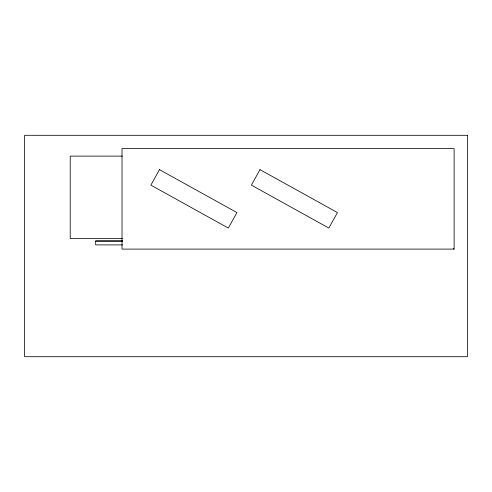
<?xml version="1.0" encoding="UTF-8"?>
<svg xmlns="http://www.w3.org/2000/svg" width="492" height="492" viewBox="0 0 492 492"><rect width="100%" height="100%" fill="white"/><g stroke="black" fill="none" stroke-linecap="round" stroke-linejoin="round"><path stroke-width="0.74" d="M122.44 156.112L70.208 156.112L70.208 238.472L122.44 238.472M122.563 240.908L95.669 240.908L95.669 244.893L122.563 244.893M95.669 241.129L122.563 241.129M454.116 249.1L122.016 249.1L122.016 148.584L454.116 148.584L454.116 249.1L453.329 248.312M159.463 169.642L150.878 185.133L228.337 228.067L236.923 212.575L159.463 169.642M259.979 169.642L251.394 185.133L328.853 228.067L337.438 212.575L259.979 169.642M467.4 135.3L24.6 135.3L24.6 356.7L467.4 356.7L467.4 135.3"/></g></svg>
